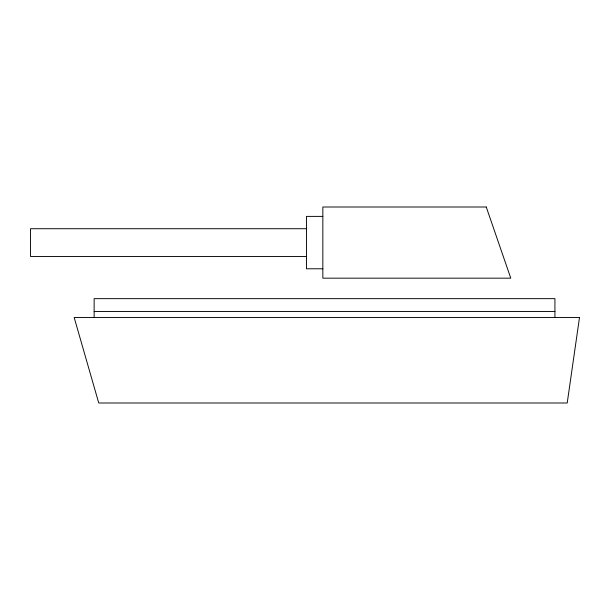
<?xml version="1.0" encoding="UTF-8"?>
<svg xmlns="http://www.w3.org/2000/svg" width="610" height="610" viewBox="0 0 610 610"><rect width="100%" height="100%" fill="white"/><g stroke="black" fill="none" stroke-linecap="round" stroke-linejoin="round"><path stroke-width="0.91" d="M322.842 216.39L306.464 216.39L306.464 268.781L322.842 268.781M306.464 228.719L30.5 228.719L30.5 256.452L306.464 256.452M94.138 311.451L554.925 311.451M554.925 317.101L554.925 298.648L94.138 298.648L94.138 317.101M579.5 317.497L567.216 402.996L98.744 402.996L74.168 317.497L579.5 317.497M486.254 207.004L322.842 207.004L322.842 278.168L510.768 278.168L486.254 207.004"/></g></svg>
